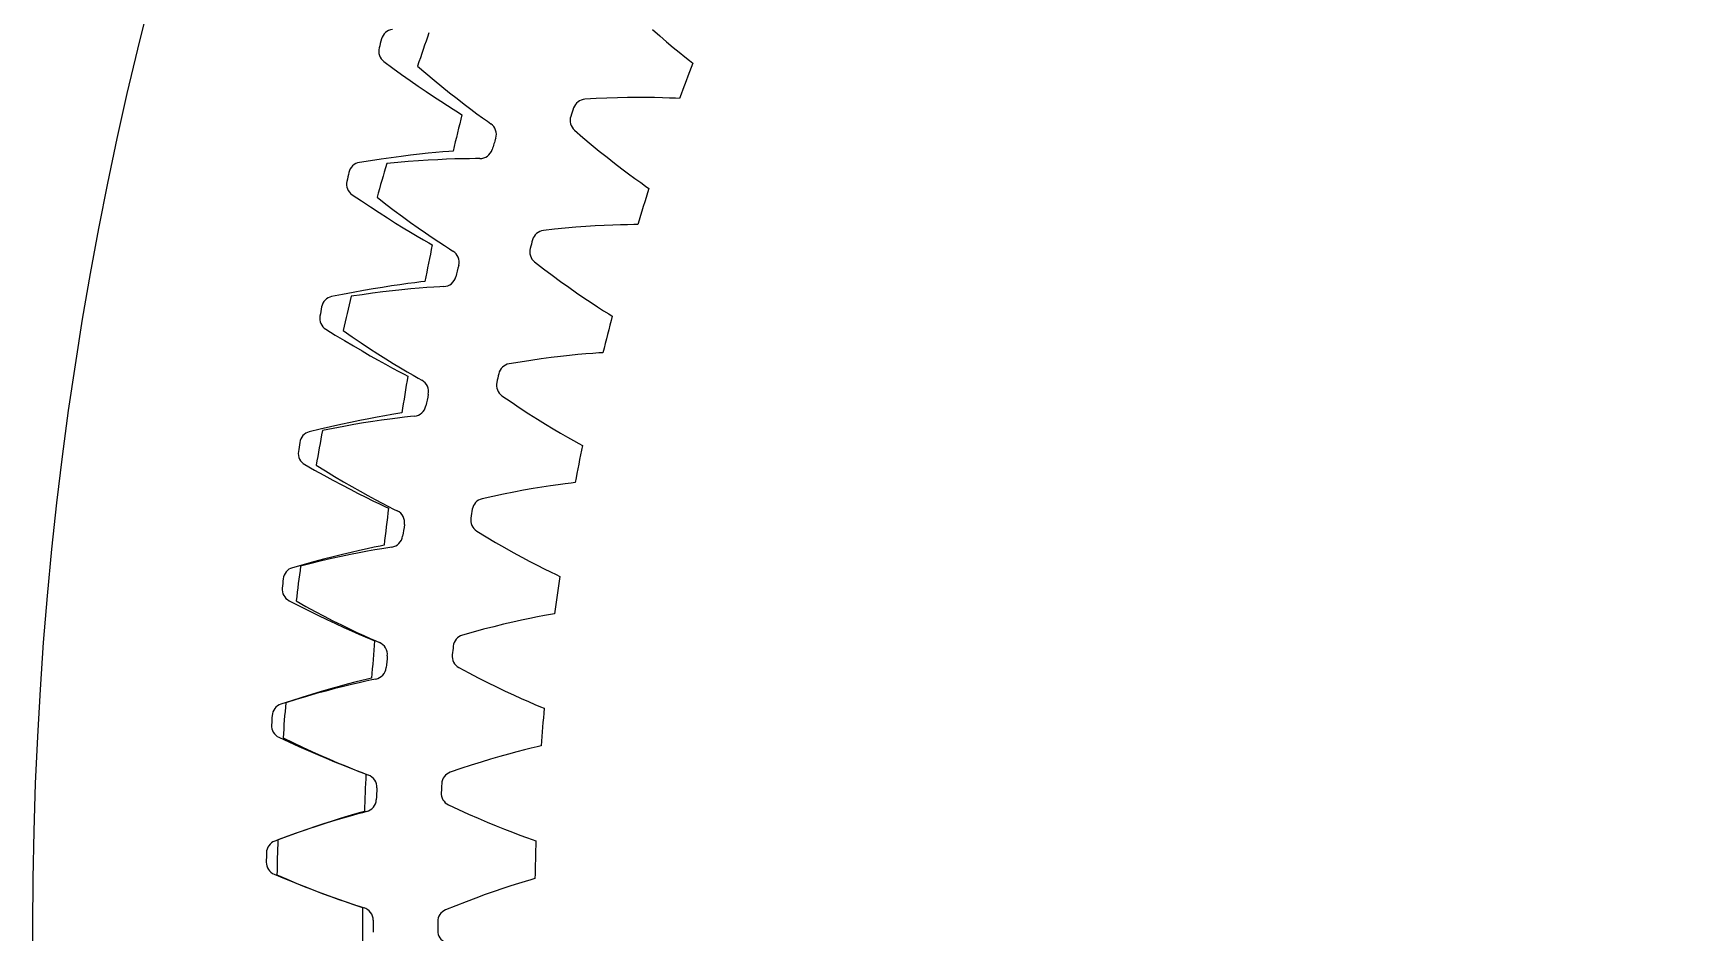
# Model space of a CAD drawing. Header units: millimetres. Extents: x -107 to 107, y -107 to 107.
# Drawn here: x -107.08 to -59.26, y -0.17 to 25.95 of the extents above; entities that cross this region are included whole.
import ezdxf

# ---------------------------------------------------------------- set-up
doc = ezdxf.new("R2010")
doc.units = ezdxf.units.MM

msp = doc.modelspace()

# ---------------------------------------------------------------- linework, layer by layer
at = {"layer": 'fixed_ring'}
for p, q in [((-96.876816, 25.11617), (-96.615624, 24.92547)), ((-96.615624, 24.92547), (-96.361533, 24.742317)), ((-96.361533, 24.742317), (-96.114988, 24.567797)), ((-96.114988, 24.567797), (-95.876793, 24.402186)), ((-95.876793, 24.402186), (-95.647932, 24.245856)), ((-95.647932, 24.245856), (-95.429649, 24.099313)), ((-95.429649, 24.099313), (-95.223587, 23.963284)), ((-95.223587, 23.963284), (-95.032055, 23.838872)), ((-95.032055, 23.838872), (-94.858626, 23.727913)), ((-94.858626, 23.727913), (-94.709914, 23.634059)), ((-94.709914, 23.634059), (-94.608051, 23.570464)), ((-95.159434, 22.491218), (-95.364451, 22.47231)), ((-94.984229, 22.506283), (-95.159434, 22.491218)), ((-94.864537, 22.515988), (-94.984229, 22.506283)), ((-97.27018, 22.234433), (-97.58978, 22.185002)), ((-96.960353, 22.280421), (-97.27018, 22.234433)), ((-96.661195, 22.322207), (-96.960353, 22.280421)), ((-96.373546, 22.359913), (-96.661195, 22.322207)), ((-96.098451, 22.393664), (-96.373546, 22.359913)), ((-95.837247, 22.423579), (-96.098451, 22.393664)), ((-95.591728, 22.449767), (-95.837247, 22.423579)), ((-95.364451, 22.47231), (-95.591728, 22.449767)), ((-97.798757, 21.244828), (-97.53019, 21.064663)), ((-97.53019, 21.064663), (-97.269017, 20.891757)), ((-97.269017, 20.891757), (-97.015729, 20.727176)), ((-97.015729, 20.727176), (-96.771139, 20.571167)), ((-96.771139, 20.571167), (-96.536243, 20.424059)), ((-96.536243, 20.424059), (-96.312307, 20.28631)), ((-96.312307, 20.28631), (-96.101, 20.158581)), ((-96.101, 20.158581), (-95.904673, 20.041881)), ((-95.904673, 20.041881), (-95.72697, 19.937905)), ((-95.72697, 19.937905), (-95.574644, 19.850037)), ((-95.574644, 19.850037), (-95.470333, 19.790543)), ((-96.182477, 18.663185), (-96.408678, 18.631624)), ((-95.978373, 18.690229), (-96.182477, 18.663185)), ((-95.803905, 18.712248), (-95.978373, 18.690229)), ((-95.684694, 18.726703), (-95.803905, 18.712248)), ((-98.077241, 18.349731), (-98.394624, 18.287633)), ((-97.769488, 18.408), (-98.077241, 18.349731)), ((-97.472228, 18.461647), (-97.769488, 18.408)), ((-97.186305, 18.510759), (-97.472228, 18.461647)), ((-96.912769, 18.55542), (-97.186305, 18.510759)), ((-96.652961, 18.595695), (-96.912769, 18.55542)), ((-96.408678, 18.631624), (-96.652961, 18.595695)), ((-98.566057, 17.339894), (-98.29054, 17.170549)), ((-98.29054, 17.170549), (-98.0227, 17.008163)), ((-98.0227, 17.008163), (-97.763069, 16.853782)), ((-97.763069, 16.853782), (-97.512469, 16.70762)), ((-97.512469, 16.70762), (-97.271911, 16.569967)), ((-97.271911, 16.569967), (-97.042675, 16.44123)), ((-97.042675, 16.44123), (-96.826457, 16.322002)), ((-96.826457, 16.322002), (-96.625646, 16.2132)), ((-96.625646, 16.2132), (-96.443949, 16.116371)), ((-96.443949, 16.116371), (-96.28825, 16.034629)), ((-96.28825, 16.034629), (-96.181657, 15.979329)), ((-96.645551, 14.859686), (-96.848418, 14.82455)), ((-96.472096, 14.888624), (-96.645551, 14.859686)), ((-96.353553, 14.907808), (-96.472096, 14.888624)), ((-98.729223, 14.436014), (-99.043885, 14.361347)), ((-98.424029, 14.506473), (-98.729223, 14.436014)), ((-98.129136, 14.571895), (-98.424029, 14.506473)), ((-97.845393, 14.632336), (-98.129136, 14.571895)), ((-97.573849, 14.687836), (-97.845393, 14.632336)), ((-97.315847, 14.738409), (-97.573849, 14.687836)), ((-97.073185, 14.784021), (-97.315847, 14.738409)), ((-96.848418, 14.82455), (-97.073185, 14.784021)), ((-99.177504, 13.407543), (-98.895472, 13.249284)), ((-98.895472, 13.249284), (-98.621388, 13.097675)), ((-98.621388, 13.097675), (-98.355824, 12.953739)), ((-98.355824, 12.953739), (-98.099612, 12.817655)), ((-98.099612, 12.817655), (-97.853772, 12.689674)), ((-97.853772, 12.689674), (-97.619599, 12.570152)), ((-97.619599, 12.570152), (-97.398812, 12.459616)), ((-97.398812, 12.459616), (-97.193834, 12.358883)), ((-97.193834, 12.358883), (-97.008431, 12.269354)), ((-97.008431, 12.269354), (-96.849606, 12.193867)), ((-96.849606, 12.193867), (-96.740897, 12.142848)), ((-97.159912, 11.005648), (-97.361222, 10.962474)), ((-96.987745, 11.041459), (-97.159912, 11.005648)), ((-96.870059, 11.06534), (-96.987745, 11.041459)), ((-98.922942, 10.582007), (-99.225093, 10.499471)), ((-98.630883, 10.659102), (-98.922942, 10.582007)), ((-98.349767, 10.730775), (-98.630883, 10.659102)), ((-98.080644, 10.797027), (-98.349767, 10.730775)), ((-97.824857, 10.857818), (-98.080644, 10.797027)), ((-97.5842, 10.913041), (-97.824857, 10.857818)), ((-97.361222, 10.962474), (-97.5842, 10.913041)), ((-99.225093, 10.499471), (-99.536538, 10.412354)), ((-99.632131, 9.453991), (-99.34403, 9.30707)), ((-99.34403, 9.30707), (-99.064136, 9.166477)), ((-99.064136, 9.166477), (-98.79306, 9.033212)), ((-98.79306, 9.033212), (-98.531639, 8.907423)), ((-98.531639, 8.907423), (-98.280905, 8.789317)), ((-98.280905, 8.789317), (-98.042166, 8.679199)), ((-98.042166, 8.679199), (-97.817159, 8.577528)), ((-97.817159, 8.577528), (-97.608338, 8.485024)), ((-97.608338, 8.485024), (-97.419523, 8.402937)), ((-97.419523, 8.402937), (-97.257822, 8.333824)), ((-97.257822, 8.333824), (-97.147171, 8.287167)), ((-97.350036, 7.176835), (-97.520643, 7.134207)), ((-97.233392, 7.205376), (-97.350036, 7.176835)), ((-98.976674, 6.729454), (-99.265437, 6.64081)), ((-98.698629, 6.812248), (-98.976674, 6.729454)), ((-98.432353, 6.889147), (-98.698629, 6.812248)), ((-98.179185, 6.960058), (-98.432353, 6.889147)), ((-97.940914, 7.024805), (-98.179185, 6.960058)), ((-97.720077, 7.083064), (-97.940914, 7.024805)), ((-97.520643, 7.134207), (-97.720077, 7.083064)), ((-99.564067, 6.546327), (-99.871803, 6.446896)), ((-99.265437, 6.64081), (-99.564067, 6.546327)), ((-99.92922, 5.48549), (-99.635505, 5.350139)), ((-99.635505, 5.350139), (-99.350242, 5.220785)), ((-99.350242, 5.220785), (-99.074083, 5.098403)), ((-99.074083, 5.098403), (-98.807868, 4.983106)), ((-98.807868, 4.983106), (-98.552637, 4.875062)), ((-98.552637, 4.875062), (-98.309708, 4.774523)), ((-98.309708, 4.774523), (-98.080837, 4.681877)), ((-98.080837, 4.681877), (-97.868504, 4.597748)), ((-97.868504, 4.597748), (-97.676574, 4.523233)), ((-97.676574, 4.523233), (-97.512253, 4.460603)), ((-97.512253, 4.460603), (-97.399835, 4.418382)), ((-98.891429, 2.882948), (-99.165962, 2.789166)), ((-98.62842, 2.970373), (-98.891429, 2.882948)), ((-98.378272, 3.051293), (-98.62842, 2.970373)), ((-98.142764, 3.125462), (-98.378272, 3.051293)), ((-97.924418, 3.192455), (-98.142764, 3.125462)), ((-97.727174, 3.251486), (-97.924418, 3.192455)), ((-97.558397, 3.300863), (-97.727174, 3.251486)), ((-97.44298, 3.334018), (-97.558397, 3.300863)), ((-99.745611, 2.582831), (-100.04915, 2.471244)), ((-99.450972, 2.689112), (-99.745611, 2.582831)), ((-99.165962, 2.789166), (-99.450972, 2.689112)), ((-100.068299, 1.508315), (-99.769436, 1.384749)), ((-99.769436, 1.384749), (-99.479256, 1.266838)), ((-99.479256, 1.266838), (-99.198449, 1.155532)), ((-99.198449, 1.155532), (-98.927861, 1.050909)), ((-98.927861, 1.050909), (-98.668536, 0.953098)), ((-98.668536, 0.953098), (-98.421803, 0.862297)), ((-98.421803, 0.862297), (-98.189429, 0.778823)), ((-98.189429, 0.778823), (-97.973919, 0.703203)), ((-97.973919, 0.703203), (-97.779179, 0.636376)), ((-97.779179, 0.636376), (-97.612498, 0.580329)), ((-97.612498, 0.580329), (-97.49849, 0.542611))]:
    msp.add_line(p, q, dxfattribs=at)
for centre, radius, start, end in [((-96.583029, 25.675325), 0.375, 97.29207, 165.112982), ((-96.651594, 25.416003), 0.375, 165.266765, 233.087677), ((0, 0), 100.3125, 165.112982, 165.266765), ((0, 0), 97.5, 166.010248, 166.64798), ((-97.527432, 21.815222), 0.375, 99.570551, 167.391463), ((-97.585633, 21.553379), 0.375, 167.545246, 235.366158), ((0, 0), 100.3125, 167.391463, 167.545246), ((0, 0), 97.5, 168.288729, 168.926461), ((-98.317624, 17.920624), 0.375, 101.849032, 169.669944), ((-98.365369, 17.656674), 0.375, 169.823727, 237.644639), ((0, 0), 100.3125, 169.669944, 169.823727), ((0, 0), 97.5, 170.56721, 171.204942), ((-98.952355, 13.997689), 0.375, 104.127513, 171.948425), ((0, 0), 100.3125, 171.948425, 172.102208), ((-98.989569, 13.73205), 0.375, 172.102208, 239.92312), ((0, 0), 97.5, 172.845691, 173.483423), ((0, 0), 100.3125, 174.226906, 174.380689), ((-99.430623, 10.052622), 0.375, 106.405994, 174.226906), ((-99.457246, 9.785713), 0.375, 174.380689, 242.201601), ((0, 0), 97.5, 175.124172, 175.761904), ((-99.75167, 6.091659), 0.375, 108.684475, 176.505387), ((-99.76766, 5.823903), 0.375, 176.65917, 244.480082), ((0, 0), 100.3125, 176.505387, 176.65917), ((0, 0), 97.5, 177.402653, 178.040385), ((-99.914989, 2.121064), 0.375, 110.962956, 178.783868), ((0, 0), 100.3125, 178.783868, 178.937651), ((-99.920322, 1.852884), 0.375, 178.937651, 246.758563), ((0, 0), 97.5, 179.681134, 180.318866)]:
    msp.add_arc(centre, radius, start, end, dxfattribs=at)
at = {"layer": 'outer'}
msp.add_circle((0, 0), 107.079107, dxfattribs=at)
at = {"layer": 'thin_ring_external'}
for p, q in [((-95.896982, 24.985233), (-95.654456, 24.776452)), ((-95.654456, 24.776452), (-95.41781, 24.577168)), ((-95.41781, 24.577168), (-95.187713, 24.3876)), ((-95.187713, 24.3876), (-94.964959, 24.208032)), ((-94.964959, 24.208032), (-94.750516, 24.038845)), ((-94.750516, 24.038845), (-94.545598, 23.880562)), ((-94.545598, 23.880562), (-94.351806, 23.733934)), ((-94.351806, 23.733934), (-94.171372, 23.600107)), ((-94.171372, 23.600107), (-94.007734, 23.480998)), ((-94.007734, 23.480998), (-93.86722, 23.38045)), ((-93.86722, 23.38045), (-93.77145, 23.310629)), ((-96.475738, 22.18131), (-96.794223, 22.150072)), ((-96.167527, 22.208163), (-96.475738, 22.18131)), ((-95.870262, 22.230838), (-96.167527, 22.208163)), ((-95.584756, 22.249557), (-95.870262, 22.230838)), ((-95.31202, 22.264567), (-95.584756, 22.249557)), ((-95.053349, 22.276138), (-95.31202, 22.264567)), ((-94.810483, 22.284577), (-95.053349, 22.276138)), ((-94.585907, 22.290232), (-94.810483, 22.284577)), ((-94.383537, 22.29351), (-94.585907, 22.290232)), ((-94.210759, 22.294911), (-94.383537, 22.29351)), ((-94.092257, 22.296922), (-94.210759, 22.294911)), ((-97.076185, 21.173034), (-96.823315, 20.97691)), ((-96.823315, 20.97691), (-96.576803, 20.789969)), ((-96.576803, 20.789969), (-96.337326, 20.612397)), ((-96.337326, 20.612397), (-96.105694, 20.444437)), ((-96.105694, 20.444437), (-95.882891, 20.286421)), ((-95.882891, 20.286421), (-95.67016, 20.138807)), ((-95.67016, 20.138807), (-95.469133, 20.002266)), ((-95.469133, 20.002266), (-95.282101, 19.877826)), ((-95.282101, 19.877826), (-95.112595, 19.767228)), ((-95.112595, 19.767228), (-94.96713, 19.673986)), ((-94.96713, 19.673986), (-94.867919, 19.609146)), ((-97.511017, 18.343218), (-97.827491, 18.295758)), ((-97.204579, 18.385774), (-97.511017, 18.343218)), ((-96.908859, 18.423597), (-97.204579, 18.385774)), ((-96.624682, 18.45687), (-96.908859, 18.423597)), ((-96.353068, 18.485786), (-96.624682, 18.45687)), ((-96.095325, 18.510551), (-96.353068, 18.485786)), ((-95.853207, 18.531379), (-96.095325, 18.510551)), ((-95.629212, 18.548493), (-95.853207, 18.531379)), ((-95.427274, 18.562101), (-95.629212, 18.548493)), ((-95.254793, 18.572322), (-95.427274, 18.562101)), ((-95.136548, 18.580381), (-95.254793, 18.572322)), ((-98.059197, 17.305598), (-97.796643, 17.122641)), ((-97.796643, 17.122641), (-97.540906, 16.948531)), ((-97.540906, 16.948531), (-97.292676, 16.783419)), ((-97.292676, 16.783419), (-97.05277, 16.627505)), ((-97.05277, 16.627505), (-96.822189, 16.481071)), ((-96.822189, 16.481071), (-96.602197, 16.344513)), ((-96.602197, 16.344513), (-96.394461, 16.218414)), ((-96.394461, 16.218414), (-96.201319, 16.103686)), ((-96.201319, 16.103686), (-96.026387, 16.001888)), ((-96.026387, 16.001888), (-95.87635, 15.916195)), ((-95.87635, 15.916195), (-95.773959, 15.856505)), ((-98.348969, 14.45727), (-98.662607, 14.393713)), ((-98.045104, 14.515417), (-98.348969, 14.45727)), ((-97.751702, 14.568291), (-98.045104, 14.515417)), ((-97.469594, 14.616031), (-97.751702, 14.568291)), ((-97.19981, 14.658778), (-97.469594, 14.616031)), ((-96.943669, 14.696671), (-97.19981, 14.658778)), ((-96.702929, 14.729835), (-96.943669, 14.696671)), ((-96.480101, 14.758364), (-96.702929, 14.729835)), ((-96.279121, 14.782265), (-96.480101, 14.758364)), ((-96.107387, 14.801279), (-96.279121, 14.782265)), ((-95.989707, 14.815365), (-96.107387, 14.801279)), ((-98.843453, 13.393014), (-98.571899, 13.223701)), ((-98.571899, 13.223701), (-98.307607, 13.062877)), ((-98.307607, 13.062877), (-98.051269, 12.910654)), ((-98.051269, 12.910654), (-97.803715, 12.767194)), ((-97.803715, 12.767194), (-97.565958, 12.632725)), ((-97.565958, 12.632725), (-97.339281, 12.507577)), ((-97.339281, 12.507577), (-97.125377, 12.39225)), ((-97.125377, 12.39225), (-96.926628, 12.287534)), ((-96.926628, 12.287534), (-96.746726, 12.1948)), ((-96.746726, 12.1948), (-96.59251, 12.11688)), ((-96.59251, 12.11688), (-96.487205, 12.062496)), ((-96.64951, 11.011699), (-96.766317, 10.991622)), ((-98.98741, 10.533605), (-99.297394, 10.454117)), ((-98.686911, 10.607192), (-98.98741, 10.533605)), ((-98.396591, 10.674978), (-98.686911, 10.607192)), ((-98.117288, 10.73706), (-98.396591, 10.674978)), ((-97.850039, 10.793527), (-98.117288, 10.73706)), ((-97.596166, 10.844449), (-97.850039, 10.793527)), ((-97.357435, 10.889862), (-97.596166, 10.844449)), ((-97.136354, 10.929732), (-97.357435, 10.889862)), ((-96.936856, 10.963864), (-97.136354, 10.929732)), ((-96.766317, 10.991622), (-96.936856, 10.963864)), ((-99.426908, 9.445488), (-99.147063, 9.290262)), ((-99.147063, 9.290262), (-98.874903, 9.143143)), ((-98.874903, 9.143143), (-98.611127, 9.004208)), ((-98.611127, 9.004208), (-98.356571, 8.873575)), ((-98.356571, 8.873575), (-98.112258, 8.751421)), ((-98.112258, 8.751421), (-97.879486, 8.638011)), ((-97.879486, 8.638011), (-97.659973, 8.533756)), ((-97.659973, 8.533756), (-97.456137, 8.439325)), ((-97.456137, 8.439325), (-97.271734, 8.355898)), ((-97.271734, 8.355898), (-97.113741, 8.285954)), ((-97.113741, 8.285954), (-97.005795, 8.237018)), ((-97.114235, 7.179304), (-97.229864, 7.153289)), ((-98.841843, 6.753815), (-99.128323, 6.671294)), ((-98.566075, 6.830078), (-98.841843, 6.753815)), ((-98.302058, 6.900117), (-98.566075, 6.830078)), ((-98.051117, 6.963935), (-98.302058, 6.900117)), ((-97.815015, 7.021479), (-98.051117, 6.963935)), ((-97.596258, 7.072585), (-97.815015, 7.021479)), ((-97.398764, 7.116859), (-97.596258, 7.072585)), ((-97.229864, 7.153289), (-97.398764, 7.116859)), ((-99.424674, 6.582459), (-99.730194, 6.487247)), ((-99.128323, 6.671294), (-99.424674, 6.582459)), ((-99.808038, 5.473321), (-99.520632, 5.332586)), ((-99.520632, 5.332586), (-99.241315, 5.199555)), ((-99.241315, 5.199555), (-98.970789, 5.07427)), ((-98.970789, 5.07427), (-98.709895, 4.956805)), ((-98.709895, 4.956805), (-98.459663, 4.847285)), ((-98.459663, 4.847285), (-98.221404, 4.745909)), ((-98.221404, 4.745909), (-97.996854, 4.652999)), ((-97.996854, 4.652999), (-97.788462, 4.569098)), ((-97.788462, 4.569098), (-97.600041, 4.495196)), ((-97.600041, 4.495196), (-97.438682, 4.43341)), ((-97.438682, 4.43341), (-97.328379, 4.39005)), ((-98.814784, 2.905277), (-99.086298, 2.815033)), ((-98.554688, 2.988705), (-98.814784, 2.905277)), ((-98.307332, 3.065253), (-98.554688, 2.988705)), ((-98.074477, 3.134778), (-98.307332, 3.065253)), ((-97.858615, 3.196987), (-98.074477, 3.134778)), ((-97.663638, 3.251287), (-97.858615, 3.196987)), ((-97.496819, 3.296294), (-97.663638, 3.251287)), ((-97.382669, 3.328179), (-97.496819, 3.296294)), ((-99.659619, 2.614141), (-99.959879, 2.503452)), ((-99.368191, 2.717991), (-99.659619, 2.614141)), ((-99.086298, 2.815033), (-99.368191, 2.717991)), ((-99.98585, 1.486874), (-99.691633, 1.360998)), ((-99.691633, 1.360998), (-99.405888, 1.242403)), ((-99.405888, 1.242403), (-99.129318, 1.131094)), ((-99.129318, 1.131094), (-98.862766, 1.027104)), ((-98.862766, 1.027104), (-98.607268, 0.930504)), ((-98.607268, 0.930504), (-98.364144, 0.841425)), ((-98.364144, 0.841425), (-98.135142, 0.760102)), ((-98.135142, 0.760102), (-97.922738, 0.686952)), ((-97.922738, 0.686952), (-97.730789, 0.622767)), ((-97.730789, 0.622767), (-97.566486, 0.569301)), ((-97.566486, 0.569301), (-97.454113, 0.531629))]:
    msp.add_line(p, q, dxfattribs=at)
for centre, radius, start, end in [((-21.875, 0), 78.125, 160.602714, 161.348506), ((-93.982932, 23.000951), 0.375, 342.308384, 55.670344), ((-94.087071, 22.671886), 0.375, 269.207705, 342.569665), ((-21.875, 0), 75.3125, 162.308384, 162.569665), ((-21.875, 0), 78.125, 163.529543, 164.275335), ((-95.063314, 19.289074), 0.375, 345.235213, 58.597173), ((-21.875, 0), 75.3125, 165.235213, 165.496494), ((-95.150515, 18.95512), 0.375, 272.134534, 345.496494), ((-21.875, 0), 78.125, 166.456372, 167.202165), ((-95.952755, 15.526874), 0.375, 348.162042, 61.524003), ((-21.875, 0), 75.3125, 168.162042, 168.423323), ((-96.022791, 15.188903), 0.375, 275.061363, 348.423323), ((-21.875, 0), 78.125, 169.383201, 170.128994), ((-96.648937, 11.724165), 0.375, 351.088872, 64.450832), ((-21.875, 0), 75.3125, 171.088872, 171.350153), ((-96.701624, 11.38306), 0.375, 277.988193, 351.350153), ((-21.875, 0), 78.125, 172.310031, 173.055823), ((-97.150041, 7.89087), 0.375, 354.015701, 67.377661), ((-21.875, 0), 75.3125, 174.015701, 174.276982), ((-97.185242, 7.547519), 0.375, 280.915022, 354.276982), ((-21.875, 0), 78.125, 175.23686, 175.982652), ((-97.454762, 4.036989), 0.375, 356.94253, 70.30449), ((-21.875, 0), 75.3125, 176.94253, 177.203811), ((-97.472385, 3.692288), 0.375, 283.841851, 357.203811), ((-21.875, 0), 78.125, 178.163689, 178.909482), ((-97.562303, 0.172575), 0.375, 359.86936, 73.23132), ((-21.875, 0), 75.3125, 179.86936, 180.13064)]:
    msp.add_arc(centre, radius, start, end, dxfattribs=at)
at = {"layer": 'thin_ring_internal'}
for p, q in [((-89.066089, 26.041393), (-88.857338, 25.858209)), ((-88.857338, 25.858209), (-88.657595, 25.686816)), ((-88.657595, 25.686816), (-88.468455, 25.528035)), ((-88.468455, 25.528035), (-88.292141, 25.383109)), ((-88.292141, 25.383109), (-88.132063, 25.254124)), ((-88.132063, 25.254124), (-87.994468, 25.145241)), ((-87.994468, 25.145241), (-87.900041, 25.071588)), ((-90.706867, 24.037076), (-91.031749, 24.019934)), ((-90.392327, 24.051038), (-90.706867, 24.037076)), ((-90.089184, 24.060976), (-90.392327, 24.051038)), ((-89.798249, 24.067174), (-90.089184, 24.060976)), ((-89.520534, 24.069946), (-89.798249, 24.067174)), ((-89.257337, 24.069653), (-89.520534, 24.069946)), ((-89.010402, 24.066712), (-89.257337, 24.069653)), ((-88.782227, 24.061628), (-89.010402, 24.066712)), ((-88.576754, 24.055045), (-88.782227, 24.061628)), ((-88.401436, 24.04788), (-88.576754, 24.055045)), ((-88.281818, 24.042153), (-88.401436, 24.04788)), ((-91.336872, 23.122747), (-91.089802, 22.911091)), ((-91.089802, 22.911091), (-90.848992, 22.70826)), ((-90.848992, 22.70826), (-90.614761, 22.515566)), ((-90.614761, 22.515566), (-90.387927, 22.333281)), ((-90.387927, 22.333281), (-90.169484, 22.161771)), ((-90.169484, 22.161771), (-89.960679, 22.001542)), ((-89.960679, 22.001542), (-89.763151, 21.853325)), ((-89.763151, 21.853325), (-89.579186, 21.718245)), ((-89.579186, 21.718245), (-89.412302, 21.598193)), ((-89.412302, 21.598193), (-89.268966, 21.496987)), ((-89.268966, 21.496987), (-89.170659, 21.428601)), ((-91.916802, 20.242353), (-92.240263, 20.207495)), ((-91.603494, 20.273471), (-91.916802, 20.242353)), ((-91.301346, 20.29995), (-91.603494, 20.273471)), ((-91.011184, 20.322026), (-91.301346, 20.29995)), ((-90.734034, 20.33996), (-91.011184, 20.322026)), ((-90.471214, 20.35404), (-90.734034, 20.33996)), ((-90.224487, 20.364588), (-90.471214, 20.35404)), ((-89.996375, 20.371972), (-90.224487, 20.364588)), ((-89.790849, 20.37662), (-89.996375, 20.371972)), ((-89.615401, 20.37904), (-89.790849, 20.37662)), ((-89.495649, 20.379853), (-89.615401, 20.37904)), ((-92.495937, 19.294985), (-92.237677, 19.097137)), ((-92.237677, 19.097137), (-91.986149, 18.907759)), ((-91.986149, 18.907759), (-91.741745, 18.728144)), ((-91.741745, 18.728144), (-91.505295, 18.558518)), ((-91.505295, 18.558518), (-91.277812, 18.399193)), ((-91.277812, 18.399193), (-91.060569, 18.250605)), ((-91.060569, 18.250605), (-90.855241, 18.113397)), ((-90.855241, 18.113397), (-90.664174, 17.988564)), ((-90.664174, 17.988564), (-90.490983, 17.877806)), ((-90.490983, 17.877806), (-90.342335, 17.784578)), ((-90.342335, 17.784578), (-90.24044, 17.721662)), ((-92.917705, 16.38722), (-93.23878, 16.33475)), ((-92.606564, 16.435401), (-92.917705, 16.38722)), ((-92.306312, 16.47834), (-92.606564, 16.435401)), ((-92.017789, 16.516229), (-92.306312, 16.47834)), ((-91.742032, 16.549271), (-92.017789, 16.516229)), ((-91.480373, 16.577682), (-91.742032, 16.549271)), ((-91.23459, 16.601688), (-91.480373, 16.577682)), ((-91.007221, 16.621519), (-91.23459, 16.601688)), ((-90.802256, 16.637382), (-91.007221, 16.621519)), ((-90.627202, 16.64938), (-90.802256, 16.637382)), ((-90.507674, 16.656732), (-90.627202, 16.64938)), ((-93.44424, 15.40964), (-93.175562, 15.22619)), ((-93.175562, 15.22619), (-92.914067, 15.05083)), ((-92.914067, 15.05083), (-92.660219, 14.88483)), ((-92.660219, 14.88483), (-92.414859, 14.72837)), ((-92.414859, 14.72837), (-92.179015, 14.581705)), ((-92.179015, 14.581705), (-91.953981, 14.445202)), ((-91.953981, 14.445202), (-91.741467, 14.319412)), ((-91.741467, 14.319412), (-91.543869, 14.205199)), ((-91.543869, 14.205199), (-91.364888, 14.104063)), ((-91.364888, 14.104063), (-91.21137, 14.019093)), ((-91.21137, 14.019093), (-91.106191, 13.961835)), ((-93.706589, 12.483181), (-94.024319, 12.413255)), ((-93.398543, 12.548281), (-93.706589, 12.483181)), ((-93.101084, 12.607552), (-93.398543, 12.548281)), ((-92.81506, 12.66114), (-93.101084, 12.607552)), ((-92.54152, 12.709192), (-92.81506, 12.66114)), ((-92.281802, 12.75185), (-92.54152, 12.709192)), ((-92.037697, 12.789242), (-92.281802, 12.75185)), ((-91.811751, 12.82146), (-92.037697, 12.789242)), ((-91.607957, 12.848493), (-91.811751, 12.82146)), ((-91.43382, 12.870032), (-91.607957, 12.848493)), ((-91.314871, 12.883901), (-91.43382, 12.870032)), ((-94.178953, 11.478305), (-93.900658, 11.309801)), ((-93.900658, 11.309801), (-93.629977, 11.148984)), ((-93.629977, 11.148984), (-93.367443, 10.997093)), ((-93.367443, 10.997093), (-93.113905, 10.854266)), ((-93.113905, 10.854266), (-92.870403, 10.720699)), ((-92.870403, 10.720699), (-92.638251, 10.596689)), ((-92.638251, 10.596689), (-92.419185, 10.482691)), ((-92.419185, 10.482691), (-92.215644, 10.37944)), ((-92.215644, 10.37944), (-92.031407, 10.288229)), ((-92.031407, 10.288229), (-91.873478, 10.211769)), ((-91.873478, 10.211769), (-91.765329, 10.16034)), ((-93.977068, 8.623712), (-94.281099, 8.541886)), ((-93.683289, 8.699139), (-93.977068, 8.623712)), ((-93.400619, 8.768267), (-93.683289, 8.699139)), ((-93.13011, 8.831184), (-93.400619, 8.768267)), ((-92.87311, 8.887961), (-93.13011, 8.831184)), ((-92.631411, 8.938628), (-92.87311, 8.887961)), ((-92.407561, 8.983136), (-92.631411, 8.938628)), ((-92.205548, 9.021258), (-92.407561, 8.983136)), ((-92.032847, 9.052275), (-92.205548, 9.021258)), ((-91.914833, 9.072618), (-92.032847, 9.052275)), ((-94.281099, 8.541886), (-94.594536, 8.454715)), ((-94.697883, 7.512715), (-94.4108, 7.35966)), ((-94.4108, 7.35966), (-94.131742, 7.213864)), ((-94.131742, 7.213864), (-93.861305, 7.076537)), ((-93.861305, 7.076537), (-93.600345, 6.947768)), ((-93.600345, 6.947768), (-93.349913, 6.827698)), ((-93.349913, 6.827698), (-93.111335, 6.716551)), ((-93.111335, 6.716551), (-92.88637, 6.614687)), ((-92.88637, 6.614687), (-92.677495, 6.522704)), ((-92.677495, 6.522704), (-92.488552, 6.441691)), ((-92.488552, 6.441691), (-92.326683, 6.373969)), ((-92.326683, 6.373969), (-92.215887, 6.328523)), ((-93.772717, 4.849225), (-94.05119, 4.764764)), ((-93.506048, 4.926821), (-93.772717, 4.849225)), ((-93.252532, 4.997548), (-93.506048, 4.926821)), ((-93.01396, 5.061338), (-93.252532, 4.997548)), ((-92.792875, 5.118004), (-93.01396, 5.061338)), ((-92.593245, 5.167101), (-92.792875, 5.118004)), ((-92.422495, 5.207502), (-92.593245, 5.167101)), ((-92.305768, 5.23426), (-92.422495, 5.207502)), ((-94.63952, 4.5751), (-94.94773, 4.470942)), ((-94.340411, 4.673406), (-94.63952, 4.5751)), ((-94.05119, 4.764764), (-94.340411, 4.673406)), ((-94.99948, 3.524704), (-94.704468, 3.387555)), ((-94.704468, 3.387555), (-94.417864, 3.257216)), ((-94.417864, 3.257216), (-94.140331, 3.134862)), ((-94.140331, 3.134862), (-93.872729, 3.020536)), ((-93.872729, 3.020536), (-93.616113, 2.914321)), ((-93.616113, 2.914321), (-93.371822, 2.816368)), ((-93.371822, 2.816368), (-93.14163, 2.726941)), ((-93.14163, 2.726941), (-92.928043, 2.646503)), ((-92.928043, 2.646503), (-92.734958, 2.575928)), ((-92.734958, 2.575928), (-92.569633, 2.517146)), ((-92.569633, 2.517146), (-92.456521, 2.477819)), ((-93.66821, 1.007754), (-93.930243, 0.915711)), ((-93.418934, 1.09222), (-93.66821, 1.007754)), ((-93.184203, 1.168943), (-93.418934, 1.09222)), ((-92.966542, 1.237597), (-93.184203, 1.168943)), ((-92.769891, 1.297523), (-92.966542, 1.237597)), ((-92.601602, 1.347188), (-92.769891, 1.297523)), ((-92.486511, 1.38028), (-92.601602, 1.347188)), ((-94.780784, 0.59466), (-95.082845, 0.473826)), ((-94.48749, 0.709153), (-94.780784, 0.59466)), ((-94.203689, 0.816169), (-94.48749, 0.709153)), ((-93.930243, 0.915711), (-94.203689, 0.816169))]:
    msp.add_line(p, q, dxfattribs=at)
for centre, radius, start, end in [((-21.875, 0), 70.625, 159.206805, 160.097543), ((-91.005326, 23.645866), 0.375, 94.040521, 161.116868), ((-91.087872, 23.403147), 0.375, 161.317915, 228.394261), ((-21.875, 0), 73.4375, 161.116868, 161.317915), ((-21.875, 0), 70.625, 162.337239, 163.227978), ((-92.193452, 19.835428), 0.375, 97.170956, 164.247303), ((-92.26262, 19.588564), 0.375, 164.44835, 231.524696), ((-21.875, 0), 73.4375, 164.247303, 164.44835), ((-21.875, 0), 70.625, 165.467674, 166.358413), ((-93.17172, 15.965795), 0.375, 100.301391, 167.377737), ((-93.227304, 15.715521), 0.375, 167.578784, 234.655131), ((-21.875, 0), 73.4375, 167.377737, 167.578784), ((-21.875, 0), 70.625, 168.598109, 169.488848), ((-21.875, 0), 73.4375, 170.508172, 170.709219), ((-93.937211, 12.048513), 0.375, 103.431826, 170.508172), ((-93.979045, 11.795577), 0.375, 170.709219, 237.785566), ((-21.875, 0), 70.625, 171.728544, 172.619282), ((-21.875, 0), 73.4375, 173.638607, 173.839654), ((-94.48764, 8.095273), 0.375, 106.562261, 173.638607), ((-94.515599, 7.840431), 0.375, 173.839654, 240.916), ((-21.875, 0), 70.625, 174.858979, 175.749717), ((-94.821364, 4.117874), 0.375, 109.692695, 176.769042), ((-94.835364, 3.861885), 0.375, 176.970089, 244.046435), ((-21.875, 0), 73.4375, 176.769042, 176.970089), ((-21.875, 0), 70.625, 177.989413, 178.880152), ((-21.875, 0), 73.4375, 179.899476, 180.100524), ((-94.937388, 0.128186), 0.375, 112.82313, 179.899476), ((-94.937388, -0.128186), 0.375, 180.100524, 247.17687)]:
    msp.add_arc(centre, radius, start, end, dxfattribs=at)

doc.saveas('drawing.dxf')
